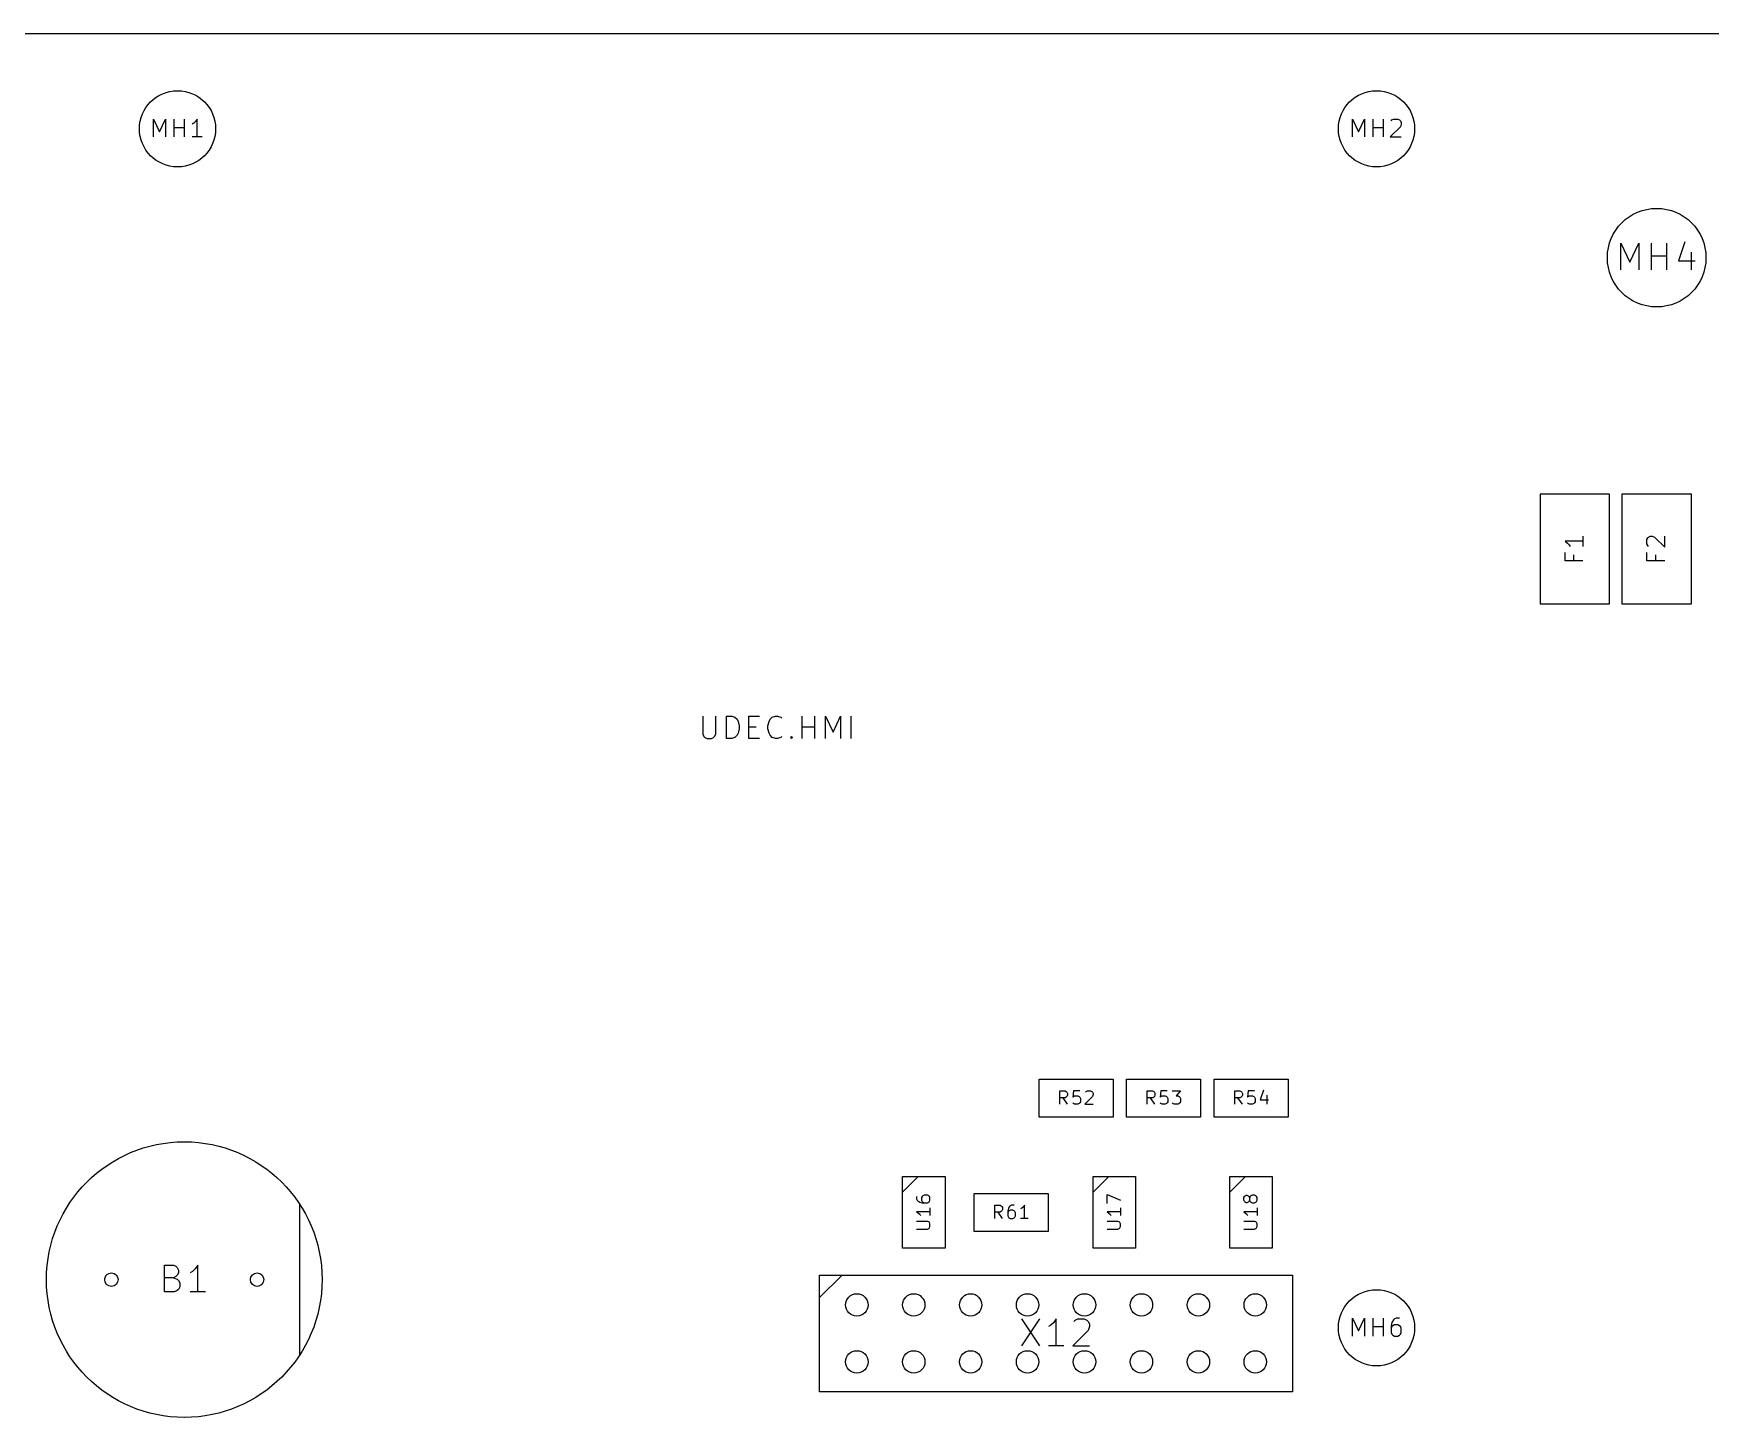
# Model space of a CAD drawing. Extents: x -4 to 236, y -200 to -70.
# Drawn here: x 59.6 to 134.4, y -131.8 to -70 of the extents above; entities that cross this region are included whole.
import ezdxf

# ---------------------------------------------------------------- set-up
doc = ezdxf.new("R2010")
doc.units = 0
doc.layers.add('BLACK', color=7, linetype='CONTINUOUS')

msp = doc.modelspace()

# ---------------------------------------------------------------- linework, layer by layer
at = {"layer": 'BLACK', "linetype": 'CONTINUOUS'}
for p, q in [((-4, -70), (236, -70)), ((64.933333, -74.615935), (64.933333, -73.815935)), ((64.933333, -73.815935), (65.199999, -74.387363)), ((65.199999, -74.387363), (65.466666, -73.815935)), ((65.466666, -73.815935), (65.466666, -74.615935)), ((65.847619, -74.615935), (65.847619, -73.815935)), ((66.304762, -74.615935), (66.304762, -73.815935)), ((66.723809, -74.006411), (66.647618, -74.044506)), ((66.799999, -73.93022), (66.723809, -74.006411)), ((66.87619, -73.815935), (66.799999, -73.93022)), ((66.87619, -74.615935), (66.87619, -73.815935)), ((118.433333, -74.615935), (118.433333, -73.815935)), ((118.433333, -73.815935), (118.699999, -74.387363)), ((118.699999, -74.387363), (118.966666, -73.815935)), ((118.966666, -73.815935), (118.966666, -74.615935)), ((119.347619, -74.615935), (119.347619, -73.815935)), ((119.804762, -74.615935), (119.804762, -73.815935)), ((120.147618, -73.892125), (120.185714, -73.85403)), ((120.185714, -73.85403), (120.261904, -73.815935)), ((120.261904, -73.815935), (120.45238, -73.815935)), ((120.45238, -73.815935), (120.528571, -73.85403)), ((120.528571, -73.85403), (120.566666, -73.892125)), ((120.566666, -73.892125), (120.604761, -73.968316)), ((120.604761, -74.044506), (120.566666, -74.158792)), ((120.604761, -73.968316), (120.604761, -74.044506)), ((65.847619, -74.196887), (66.304762, -74.196887)), ((67.104761, -74.615935), (66.647618, -74.615935)), ((119.347619, -74.196887), (119.804762, -74.196887)), ((120.566666, -74.158792), (120.109523, -74.615935)), ((120.109523, -74.615935), (120.604761, -74.615935)), ((133.257143, -79.29176), (132.971429, -80.148902)), ((130.4, -80.548902), (130.4, -79.348902)), ((130.4, -79.348902), (130.8, -80.206045)), ((130.8, -80.206045), (131.2, -79.348902)), ((131.2, -79.348902), (131.2, -80.548902)), ((131.771429, -80.548902), (131.771429, -79.348902)), ((131.771429, -79.920331), (132.457143, -79.920331)), ((132.457143, -80.548902), (132.457143, -79.348902)), ((133.542858, -79.748902), (133.542858, -80.548902)), ((132.971429, -80.148902), (133.714286, -80.148902)), ((129.896, -90.55), (126.796, -90.55)), ((126.796, -90.55), (126.796, -95.45)), ((129.896, -95.45), (129.896, -90.55)), ((133.55, -90.55), (130.45, -90.55)), ((130.45, -90.55), (130.45, -95.45)), ((133.55, -95.45), (133.55, -90.55)), ((128.711935, -92.657142), (127.911935, -92.657142)), ((127.911935, -92.657142), (128.02622, -92.733333)), ((128.02622, -92.733333), (128.102411, -92.809523)), ((128.711935, -92.428571), (128.711935, -92.885714)), ((131.565935, -92.580952), (131.60403, -92.504761)), ((131.565935, -92.771428), (131.565935, -92.580952)), ((131.60403, -92.847618), (131.565935, -92.771428)), ((131.60403, -92.504761), (131.642125, -92.466666)), ((131.642125, -92.466666), (131.718316, -92.428571)), ((131.718316, -92.428571), (131.794506, -92.428571)), ((131.794506, -92.428571), (131.908792, -92.466666)), ((131.908792, -92.466666), (132.365935, -92.923809)), ((132.365935, -92.923809), (132.365935, -92.428571)), ((127.911935, -93.533332), (127.911935, -93.15238)), ((128.102411, -92.809523), (128.140506, -92.885714)), ((128.292887, -93.266666), (128.292887, -93.533332)), ((131.565935, -93.533332), (131.565935, -93.15238)), ((131.642125, -92.885714), (131.60403, -92.847618)), ((131.946887, -93.266666), (131.946887, -93.533332)), ((128.711935, -93.533332), (127.911935, -93.533332)), ((132.365935, -93.533332), (131.565935, -93.533332)), ((126.796, -95.45), (129.896, -95.45)), ((130.45, -95.45), (133.55, -95.45)), ((89.440477, -100.454819), (89.440477, -101.264342)), ((90.011905, -101.264342), (90.011905, -100.454819)), ((90.488096, -101.454819), (90.488096, -100.454819)), ((90.488096, -100.454819), (90.726191, -100.454819)), ((90.726191, -100.454819), (90.869048, -100.502438)), ((90.869048, -100.502438), (90.964286, -100.597676)), ((90.964286, -100.597676), (91.011905, -100.692914)), ((91.011905, -100.692914), (91.059524, -100.88339)), ((91.059524, -100.88339), (91.059524, -101.026247)), ((91.488096, -101.454819), (91.488096, -100.454819)), ((91.488096, -100.454819), (91.964286, -100.454819)), ((91.488096, -100.931009), (91.821429, -100.931009)), ((92.345239, -100.88339), (92.392858, -100.692914)), ((92.345239, -101.026247), (92.345239, -100.88339)), ((92.392858, -100.692914), (92.440477, -100.597676)), ((92.440477, -100.597676), (92.535715, -100.502438)), ((92.535715, -100.502438), (92.678572, -100.454819)), ((92.678572, -100.454819), (92.77381, -100.454819)), ((92.77381, -100.454819), (92.916667, -100.502438)), ((92.916667, -100.502438), (92.964286, -100.550057)), ((93.869048, -101.454819), (93.869048, -100.454819)), ((93.869048, -100.931009), (94.440476, -100.931009)), ((94.440476, -101.454819), (94.440476, -100.454819)), ((94.916667, -101.454819), (94.916667, -100.454819)), ((94.916667, -100.454819), (95.25, -101.169104)), ((95.25, -101.169104), (95.583333, -100.454819)), ((95.583333, -100.454819), (95.583333, -101.454819)), ((96.059524, -101.454819), (96.059524, -100.454819)), ((89.440477, -101.264342), (89.488096, -101.35958)), ((89.488096, -101.35958), (89.535715, -101.4072)), ((89.535715, -101.4072), (89.630953, -101.454819)), ((89.630953, -101.454819), (89.821429, -101.454819)), ((89.821429, -101.454819), (89.916667, -101.4072)), ((89.916667, -101.4072), (89.964286, -101.35958)), ((89.964286, -101.35958), (90.011905, -101.264342)), ((90.726191, -101.454819), (90.488096, -101.454819)), ((90.869048, -101.4072), (90.726191, -101.454819)), ((90.964286, -101.311961), (90.869048, -101.4072)), ((91.011905, -101.216723), (90.964286, -101.311961)), ((91.059524, -101.026247), (91.011905, -101.216723)), ((91.964286, -101.454819), (91.488096, -101.454819)), ((92.392858, -101.216723), (92.345239, -101.026247)), ((92.440477, -101.311961), (92.392858, -101.216723)), ((92.535715, -101.4072), (92.440477, -101.311961)), ((92.678572, -101.454819), (92.535715, -101.4072)), ((92.77381, -101.454819), (92.678572, -101.454819)), ((92.916667, -101.4072), (92.77381, -101.454819)), ((92.964286, -101.35958), (92.916667, -101.4072)), ((93.345239, -101.4072), (93.392858, -101.35958)), ((93.392858, -101.454819), (93.345239, -101.4072)), ((93.392858, -101.35958), (93.440477, -101.4072)), ((93.392858, -101.35958), (93.392858, -101.454819)), ((93.440477, -101.4072), (93.392858, -101.454819)), ((104.45, -118.35), (104.45, -116.65)), ((104.45, -116.65), (107.75, -116.65)), ((107.75, -116.65), (107.75, -118.35)), ((108.35, -118.35), (108.35, -116.65)), ((108.35, -116.65), (111.65, -116.65)), ((111.65, -116.65), (111.65, -118.35)), ((112.25, -118.35), (112.25, -116.65)), ((112.25, -116.65), (115.55, -116.65)), ((115.55, -116.65), (115.55, -118.35)), ((105.371428, -117.774451), (105.371428, -117.174451)), ((105.371428, -117.174451), (105.599999, -117.174451)), ((105.599999, -117.174451), (105.657142, -117.203022)), ((105.657142, -117.460165), (105.599999, -117.488737)), ((105.657142, -117.203022), (105.685713, -117.231594)), ((105.685713, -117.431594), (105.657142, -117.460165)), ((105.685713, -117.231594), (105.714285, -117.288737)), ((105.714285, -117.374451), (105.685713, -117.431594)), ((105.714285, -117.288737), (105.714285, -117.374451)), ((105.971428, -117.174451), (105.942856, -117.460165)), ((105.942856, -117.460165), (105.971428, -117.431594)), ((106.257142, -117.174451), (105.971428, -117.174451)), ((105.971428, -117.431594), (106.028571, -117.403022)), ((106.028571, -117.403022), (106.171428, -117.403022)), ((106.171428, -117.403022), (106.228571, -117.431594)), ((106.228571, -117.431594), (106.257142, -117.460165)), ((106.257142, -117.460165), (106.285713, -117.517308)), ((106.828571, -117.431594), (106.485714, -117.774451)), ((106.514285, -117.231594), (106.542857, -117.203022)), ((106.542857, -117.203022), (106.6, -117.174451)), ((106.6, -117.174451), (106.742857, -117.174451)), ((106.742857, -117.174451), (106.8, -117.203022)), ((106.8, -117.203022), (106.828571, -117.231594)), ((106.828571, -117.231594), (106.857142, -117.288737)), ((106.857142, -117.34588), (106.828571, -117.431594)), ((106.857142, -117.288737), (106.857142, -117.34588)), ((109.271428, -117.774451), (109.271428, -117.174451)), ((109.271428, -117.174451), (109.499999, -117.174451)), ((109.499999, -117.174451), (109.557142, -117.203022)), ((109.557142, -117.460165), (109.499999, -117.488737)), ((109.557142, -117.203022), (109.585713, -117.231594)), ((109.585713, -117.431594), (109.557142, -117.460165)), ((109.585713, -117.231594), (109.614285, -117.288737)), ((109.614285, -117.374451), (109.585713, -117.431594)), ((109.614285, -117.288737), (109.614285, -117.374451)), ((109.871428, -117.174451), (109.842856, -117.460165)), ((109.842856, -117.460165), (109.871428, -117.431594)), ((110.157142, -117.174451), (109.871428, -117.174451)), ((109.871428, -117.431594), (109.928571, -117.403022)), ((109.928571, -117.403022), (110.071428, -117.403022)), ((110.071428, -117.403022), (110.128571, -117.431594)), ((110.128571, -117.431594), (110.157142, -117.460165)), ((110.157142, -117.460165), (110.185713, -117.517308)), ((110.385714, -117.174451), (110.757142, -117.174451)), ((110.757142, -117.174451), (110.557142, -117.403022)), ((110.557142, -117.403022), (110.642857, -117.403022)), ((110.642857, -117.403022), (110.7, -117.431594)), ((110.7, -117.431594), (110.728571, -117.460165)), ((110.728571, -117.460165), (110.757142, -117.517308)), ((113.171428, -117.774451), (113.171428, -117.174451)), ((113.171428, -117.174451), (113.399999, -117.174451)), ((113.399999, -117.174451), (113.457142, -117.203022)), ((113.457142, -117.460165), (113.399999, -117.488737)), ((113.457142, -117.203022), (113.485713, -117.231594)), ((113.485713, -117.431594), (113.457142, -117.460165)), ((113.485713, -117.231594), (113.514285, -117.288737)), ((113.514285, -117.374451), (113.485713, -117.431594)), ((113.514285, -117.288737), (113.514285, -117.374451)), ((113.771428, -117.174451), (113.742856, -117.460165)), ((113.742856, -117.460165), (113.771428, -117.431594)), ((114.057142, -117.174451), (113.771428, -117.174451)), ((113.771428, -117.431594), (113.828571, -117.403022)), ((113.828571, -117.403022), (113.971428, -117.403022)), ((113.971428, -117.403022), (114.028571, -117.431594)), ((114.028571, -117.431594), (114.057142, -117.460165)), ((114.057142, -117.460165), (114.085713, -117.517308)), ((114.457142, -117.14588), (114.314285, -117.574451)), ((114.6, -117.374451), (114.6, -117.774451)), ((105.599999, -117.488737), (105.371428, -117.488737)), ((105.714285, -117.774451), (105.514285, -117.488737)), ((105.971428, -117.74588), (105.942856, -117.717308)), ((106.028571, -117.774451), (105.971428, -117.74588)), ((106.171428, -117.774451), (106.028571, -117.774451)), ((106.228571, -117.74588), (106.171428, -117.774451)), ((106.257142, -117.717308), (106.228571, -117.74588)), ((106.285713, -117.660165), (106.257142, -117.717308)), ((106.285713, -117.517308), (106.285713, -117.660165)), ((106.485714, -117.774451), (106.857142, -117.774451)), ((109.499999, -117.488737), (109.271428, -117.488737)), ((109.614285, -117.774451), (109.414285, -117.488737)), ((109.871428, -117.74588), (109.842856, -117.717308)), ((109.928571, -117.774451), (109.871428, -117.74588)), ((110.071428, -117.774451), (109.928571, -117.774451)), ((110.128571, -117.74588), (110.071428, -117.774451)), ((110.157142, -117.717308), (110.128571, -117.74588)), ((110.185713, -117.660165), (110.157142, -117.717308)), ((110.185713, -117.517308), (110.185713, -117.660165)), ((110.414285, -117.74588), (110.385714, -117.717308)), ((110.471428, -117.774451), (110.414285, -117.74588)), ((110.642857, -117.774451), (110.471428, -117.774451)), ((110.7, -117.74588), (110.642857, -117.774451)), ((110.728571, -117.717308), (110.7, -117.74588)), ((110.757142, -117.660165), (110.728571, -117.717308)), ((110.757142, -117.517308), (110.757142, -117.660165)), ((113.399999, -117.488737), (113.171428, -117.488737)), ((113.514285, -117.774451), (113.314285, -117.488737)), ((113.771428, -117.74588), (113.742856, -117.717308)), ((113.828571, -117.774451), (113.771428, -117.74588)), ((113.971428, -117.774451), (113.828571, -117.774451)), ((114.028571, -117.74588), (113.971428, -117.774451)), ((114.057142, -117.717308), (114.028571, -117.74588)), ((114.085713, -117.660165), (114.057142, -117.717308)), ((114.085713, -117.517308), (114.085713, -117.660165)), ((114.314285, -117.574451), (114.685714, -117.574451)), ((107.75, -118.35), (104.45, -118.35)), ((111.65, -118.35), (108.35, -118.35)), ((115.55, -118.35), (112.25, -118.35)), ((99.05, -121), (98.35, -121.7)), ((98.35, -121), (100.25, -121)), ((98.35, -124.2), (98.35, -121)), ((100.25, -121), (100.25, -124.2)), ((107.55, -121), (106.85, -121.7)), ((106.85, -121), (108.75, -121)), ((106.85, -124.2), (106.85, -121)), ((108.75, -121), (108.75, -124.2)), ((113.65, -121), (112.95, -121.7)), ((112.95, -121), (114.85, -121)), ((112.95, -124.2), (112.95, -121)), ((114.85, -121), (114.85, -124.2)), ((98.974451, -121.885714), (98.974451, -121.999999)), ((99.231594, -121.885714), (99.203022, -121.942856)), ((99.203022, -121.942856), (99.203022, -122.057142)), ((99.260165, -121.857142), (99.231594, -121.885714)), ((99.317308, -121.828571), (99.260165, -121.857142)), ((99.460165, -121.828571), (99.317308, -121.828571)), ((99.517308, -121.857142), (99.460165, -121.828571)), ((99.54588, -121.885714), (99.517308, -121.857142)), ((99.574451, -121.942856), (99.54588, -121.885714)), ((99.574451, -122.057142), (99.574451, -121.942856)), ((101.55, -123.45), (101.55, -121.75)), ((101.55, -121.75), (104.85, -121.75)), ((104.85, -121.75), (104.85, -123.45)), ((107.474451, -122.199999), (107.474451, -121.799999)), ((107.474451, -121.799999), (108.074451, -122.057142)), ((113.574451, -121.942856), (113.603022, -121.885714)), ((113.574451, -122.057142), (113.574451, -121.942856)), ((113.603022, -121.885714), (113.631594, -121.857142)), ((113.631594, -121.857142), (113.688737, -121.828571)), ((113.688737, -121.828571), (113.717308, -121.828571)), ((113.717308, -121.828571), (113.774451, -121.857142)), ((113.774451, -121.857142), (113.803022, -121.885714)), ((113.803022, -121.885714), (113.831594, -121.942856)), ((113.860165, -121.885714), (113.831594, -121.942856)), ((113.831594, -121.942856), (113.831594, -122.057142)), ((113.888737, -121.857142), (113.860165, -121.885714)), ((113.94588, -121.828571), (113.888737, -121.857142)), ((114.060165, -121.828571), (113.94588, -121.828571)), ((114.117308, -121.857142), (114.060165, -121.828571)), ((114.14588, -121.885714), (114.117308, -121.857142)), ((114.174451, -121.942856), (114.14588, -121.885714)), ((114.174451, -122.057142), (114.174451, -121.942856)), ((71.45, -128.95), (71.45, -122.25)), ((98.974451, -121.999999), (99.003022, -122.057142)), ((99.574451, -122.571428), (98.974451, -122.571428)), ((98.974451, -122.571428), (99.060165, -122.628571)), ((99.003022, -122.057142), (99.031594, -122.085714)), ((99.031594, -122.085714), (99.117308, -122.142856)), ((99.060165, -122.628571), (99.117308, -122.685714)), ((99.117308, -122.142856), (99.231594, -122.171428)), ((99.117308, -122.685714), (99.14588, -122.742857)), ((99.203022, -122.057142), (99.231594, -122.114285)), ((99.231594, -122.114285), (99.260165, -122.142856)), ((99.231594, -122.171428), (99.460165, -122.171428)), ((99.260165, -122.142856), (99.317308, -122.171428)), ((99.460165, -122.171428), (99.517308, -122.142856)), ((99.517308, -122.142856), (99.54588, -122.114285)), ((99.54588, -122.114285), (99.574451, -122.057142)), ((99.574451, -122.4), (99.574451, -122.742857)), ((102.471428, -122.874451), (102.471428, -122.274451)), ((102.471428, -122.274451), (102.699999, -122.274451)), ((102.699999, -122.588737), (102.471428, -122.588737)), ((102.814285, -122.874451), (102.614285, -122.588737)), ((102.699999, -122.274451), (102.757142, -122.303022)), ((102.757142, -122.560165), (102.699999, -122.588737)), ((102.757142, -122.303022), (102.785713, -122.331594)), ((102.785713, -122.531594), (102.757142, -122.560165)), ((102.785713, -122.331594), (102.814285, -122.388737)), ((102.814285, -122.474451), (102.785713, -122.531594)), ((102.814285, -122.388737), (102.814285, -122.474451)), ((103.071428, -122.417308), (103.042856, -122.531594)), ((103.042856, -122.531594), (103.042856, -122.760165)), ((103.071428, -122.560165), (103.042856, -122.617308)), ((103.128571, -122.331594), (103.071428, -122.417308)), ((103.099999, -122.531594), (103.071428, -122.560165)), ((103.157142, -122.503022), (103.099999, -122.531594)), ((103.157142, -122.303022), (103.128571, -122.331594)), ((103.214285, -122.274451), (103.157142, -122.303022)), ((103.271428, -122.503022), (103.157142, -122.503022)), ((103.328571, -122.274451), (103.214285, -122.274451)), ((103.328571, -122.531594), (103.271428, -122.503022)), ((103.357142, -122.560165), (103.328571, -122.531594)), ((103.385713, -122.617308), (103.357142, -122.560165)), ((103.385713, -122.760165), (103.385713, -122.617308)), ((103.671428, -122.417308), (103.614285, -122.44588)), ((103.728571, -122.360165), (103.671428, -122.417308)), ((103.785714, -122.274451), (103.728571, -122.360165)), ((103.785714, -122.874451), (103.785714, -122.274451)), ((108.074451, -122.571428), (107.474451, -122.571428)), ((107.474451, -122.571428), (107.560165, -122.628571)), ((107.560165, -122.628571), (107.617308, -122.685714)), ((107.617308, -122.685714), (107.64588, -122.742857)), ((108.074451, -122.4), (108.074451, -122.742857)), ((113.603022, -122.114285), (113.574451, -122.057142)), ((114.174451, -122.571428), (113.574451, -122.571428)), ((113.574451, -122.571428), (113.660165, -122.628571)), ((113.631594, -122.142856), (113.603022, -122.114285)), ((113.688737, -122.171428), (113.631594, -122.142856)), ((113.660165, -122.628571), (113.717308, -122.685714)), ((113.717308, -122.171428), (113.688737, -122.171428)), ((113.774451, -122.142856), (113.717308, -122.171428)), ((113.717308, -122.685714), (113.74588, -122.742857)), ((113.803022, -122.114285), (113.774451, -122.142856)), ((113.831594, -122.057142), (113.803022, -122.114285)), ((113.831594, -122.057142), (113.860165, -122.114285)), ((113.860165, -122.114285), (113.888737, -122.142856)), ((113.888737, -122.142856), (113.94588, -122.171428)), ((113.94588, -122.171428), (114.060165, -122.171428)), ((114.060165, -122.171428), (114.117308, -122.142856)), ((114.117308, -122.142856), (114.14588, -122.114285)), ((114.14588, -122.114285), (114.174451, -122.057142)), ((114.174451, -122.4), (114.174451, -122.742857)), ((99.460165, -122.999999), (98.974451, -122.999999)), ((98.974451, -123.342856), (99.460165, -123.342856)), ((99.517308, -123.028571), (99.460165, -122.999999)), ((99.460165, -123.342856), (99.517308, -123.314285)), ((99.54588, -123.057142), (99.517308, -123.028571)), ((99.517308, -123.314285), (99.54588, -123.285714)), ((99.574451, -123.114285), (99.54588, -123.057142)), ((99.54588, -123.285714), (99.574451, -123.228571)), ((99.574451, -123.228571), (99.574451, -123.114285)), ((104.85, -123.45), (101.55, -123.45)), ((103.042856, -122.760165), (103.071428, -122.817308)), ((103.071428, -122.817308), (103.099999, -122.84588)), ((103.099999, -122.84588), (103.157142, -122.874451)), ((103.157142, -122.874451), (103.271428, -122.874451)), ((103.271428, -122.874451), (103.328571, -122.84588)), ((103.328571, -122.84588), (103.357142, -122.817308)), ((103.357142, -122.817308), (103.385713, -122.760165)), ((103.957142, -122.874451), (103.614285, -122.874451)), ((107.960165, -122.999999), (107.474451, -122.999999)), ((107.474451, -123.342856), (107.960165, -123.342856)), ((108.017308, -123.028571), (107.960165, -122.999999)), ((107.960165, -123.342856), (108.017308, -123.314285)), ((108.04588, -123.057142), (108.017308, -123.028571)), ((108.017308, -123.314285), (108.04588, -123.285714)), ((108.074451, -123.114285), (108.04588, -123.057142)), ((108.04588, -123.285714), (108.074451, -123.228571)), ((108.074451, -123.228571), (108.074451, -123.114285)), ((114.060165, -122.999999), (113.574451, -122.999999)), ((113.574451, -123.342856), (114.060165, -123.342856)), ((114.117308, -123.028571), (114.060165, -122.999999)), ((114.060165, -123.342856), (114.117308, -123.314285)), ((114.14588, -123.057142), (114.117308, -123.028571)), ((114.117308, -123.314285), (114.14588, -123.285714)), ((114.174451, -123.114285), (114.14588, -123.057142)), ((114.14588, -123.285714), (114.174451, -123.228571)), ((114.174451, -123.228571), (114.174451, -123.114285)), ((100.25, -124.2), (98.35, -124.2)), ((108.75, -124.2), (106.85, -124.2)), ((114.85, -124.2), (112.95, -124.2)), ((65.414286, -126.148902), (65.414286, -124.948902)), ((65.414286, -124.948902), (65.814286, -124.948902)), ((65.814286, -124.948902), (65.928572, -125.006045)), ((66.9, -124.948902), (66.785714, -125.120331)), ((66.9, -126.148902), (66.9, -124.948902)), ((65.814286, -125.520331), (65.414286, -125.520331)), ((65.928572, -125.463188), (65.814286, -125.520331)), ((65.814286, -125.520331), (65.985714, -125.577474)), ((65.928572, -125.006045), (65.985714, -125.063188)), ((65.985714, -125.406045), (65.928572, -125.463188)), ((65.985714, -125.063188), (66.042857, -125.177474)), ((66.042857, -125.29176), (65.985714, -125.406045)), ((65.985714, -125.577474), (66.042857, -125.634617)), ((66.042857, -125.177474), (66.042857, -125.29176)), ((66.042857, -125.634617), (66.1, -125.748902)), ((66.671429, -125.234617), (66.557143, -125.29176)), ((66.785714, -125.120331), (66.671429, -125.234617)), ((95.65, -125.4), (94.65, -126.4)), ((94.65, -125.4), (115.75, -125.4)), ((94.65, -130.6), (94.65, -125.4)), ((115.75, -125.4), (115.75, -130.6)), ((65.871429, -126.148902), (65.414286, -126.148902)), ((65.985714, -126.09176), (65.871429, -126.148902)), ((66.042857, -126.034617), (65.985714, -126.09176)), ((66.1, -125.920331), (66.042857, -126.034617)), ((66.1, -125.748902), (66.1, -125.920331)), ((67.242857, -126.148902), (66.557143, -126.148902)), ((103.657143, -127.348902), (104.457143, -128.548902)), ((104.457143, -127.348902), (103.657143, -128.548902)), ((104.971429, -127.634617), (104.857143, -127.69176)), ((105.085714, -127.520331), (104.971429, -127.634617)), ((105.2, -127.348902), (105.085714, -127.520331)), ((105.2, -128.548902), (105.2, -127.348902)), ((106.628571, -127.863188), (105.942857, -128.548902)), ((106, -127.463188), (106.057143, -127.406045)), ((106.057143, -127.406045), (106.171429, -127.348902)), ((106.171429, -127.348902), (106.457143, -127.348902)), ((106.457143, -127.348902), (106.571429, -127.406045)), ((106.571429, -127.406045), (106.628571, -127.463188)), ((106.628571, -127.463188), (106.685714, -127.577474)), ((106.685714, -127.69176), (106.628571, -127.863188)), ((106.685714, -127.577474), (106.685714, -127.69176)), ((118.433333, -128.115935), (118.433333, -127.315935)), ((118.433333, -127.315935), (118.699999, -127.887363)), ((118.699999, -127.887363), (118.966666, -127.315935)), ((118.966666, -127.315935), (118.966666, -128.115935)), ((119.347619, -128.115935), (119.347619, -127.315935)), ((119.347619, -127.696887), (119.804762, -127.696887)), ((119.804762, -128.115935), (119.804762, -127.315935)), ((120.185714, -127.506411), (120.147618, -127.658792)), ((120.147618, -127.658792), (120.147618, -127.963554)), ((120.185714, -127.696887), (120.147618, -127.773078)), ((120.261904, -127.392125), (120.185714, -127.506411)), ((120.223809, -127.658792), (120.185714, -127.696887)), ((120.299999, -127.620697), (120.223809, -127.658792)), ((120.299999, -127.35403), (120.261904, -127.392125)), ((120.37619, -127.315935), (120.299999, -127.35403)), ((120.45238, -127.620697), (120.299999, -127.620697)), ((120.528571, -127.315935), (120.37619, -127.315935)), ((120.528571, -127.658792), (120.45238, -127.620697)), ((120.566666, -127.696887), (120.528571, -127.658792)), ((120.604761, -127.773078), (120.566666, -127.696887)), ((120.604761, -127.963554), (120.604761, -127.773078)), ((105.542857, -128.548902), (104.857143, -128.548902)), ((105.942857, -128.548902), (106.685714, -128.548902)), ((120.147618, -127.963554), (120.185714, -128.039744)), ((120.185714, -128.039744), (120.223809, -128.07784)), ((120.223809, -128.07784), (120.299999, -128.115935)), ((120.299999, -128.115935), (120.45238, -128.115935)), ((120.45238, -128.115935), (120.528571, -128.07784)), ((120.528571, -128.07784), (120.566666, -128.039744)), ((120.566666, -128.039744), (120.604761, -127.963554)), ((115.75, -130.6), (94.65, -130.6))]:
    msp.add_line(p, q, dxfattribs=at)
at = {"layer": 'BLACK'}
for centre, radius in [((66, -74.25), 1.7), ((66, -74.25), 1.699999), ((119.5, -74.25), 1.7), ((119.5, -74.25), 1.699999), ((132, -80), 2.2), ((132, -80), 2.2), ((66.3, -125.6), 6.15), ((63.05, -125.6), 0.3), ((69.55, -125.6), 0.3), ((96.31, -126.73), 0.5), ((98.85, -126.73), 0.5), ((101.39, -126.73), 0.5), ((103.93, -126.73), 0.5), ((106.47, -126.73), 0.5), ((109.01, -126.73), 0.5), ((111.55, -126.73), 0.5), ((114.09, -126.73), 0.5), ((119.5, -127.75), 1.7), ((119.5, -127.75), 1.699999), ((96.31, -129.27), 0.5), ((98.85, -129.27), 0.5), ((101.39, -129.27), 0.5), ((103.93, -129.27), 0.5), ((106.47, -129.27), 0.5), ((109.01, -129.27), 0.5), ((111.55, -129.27), 0.5), ((114.09, -129.27), 0.5)]:
    msp.add_circle(centre, radius, dxfattribs=at)

doc.saveas('drawing.dxf')
